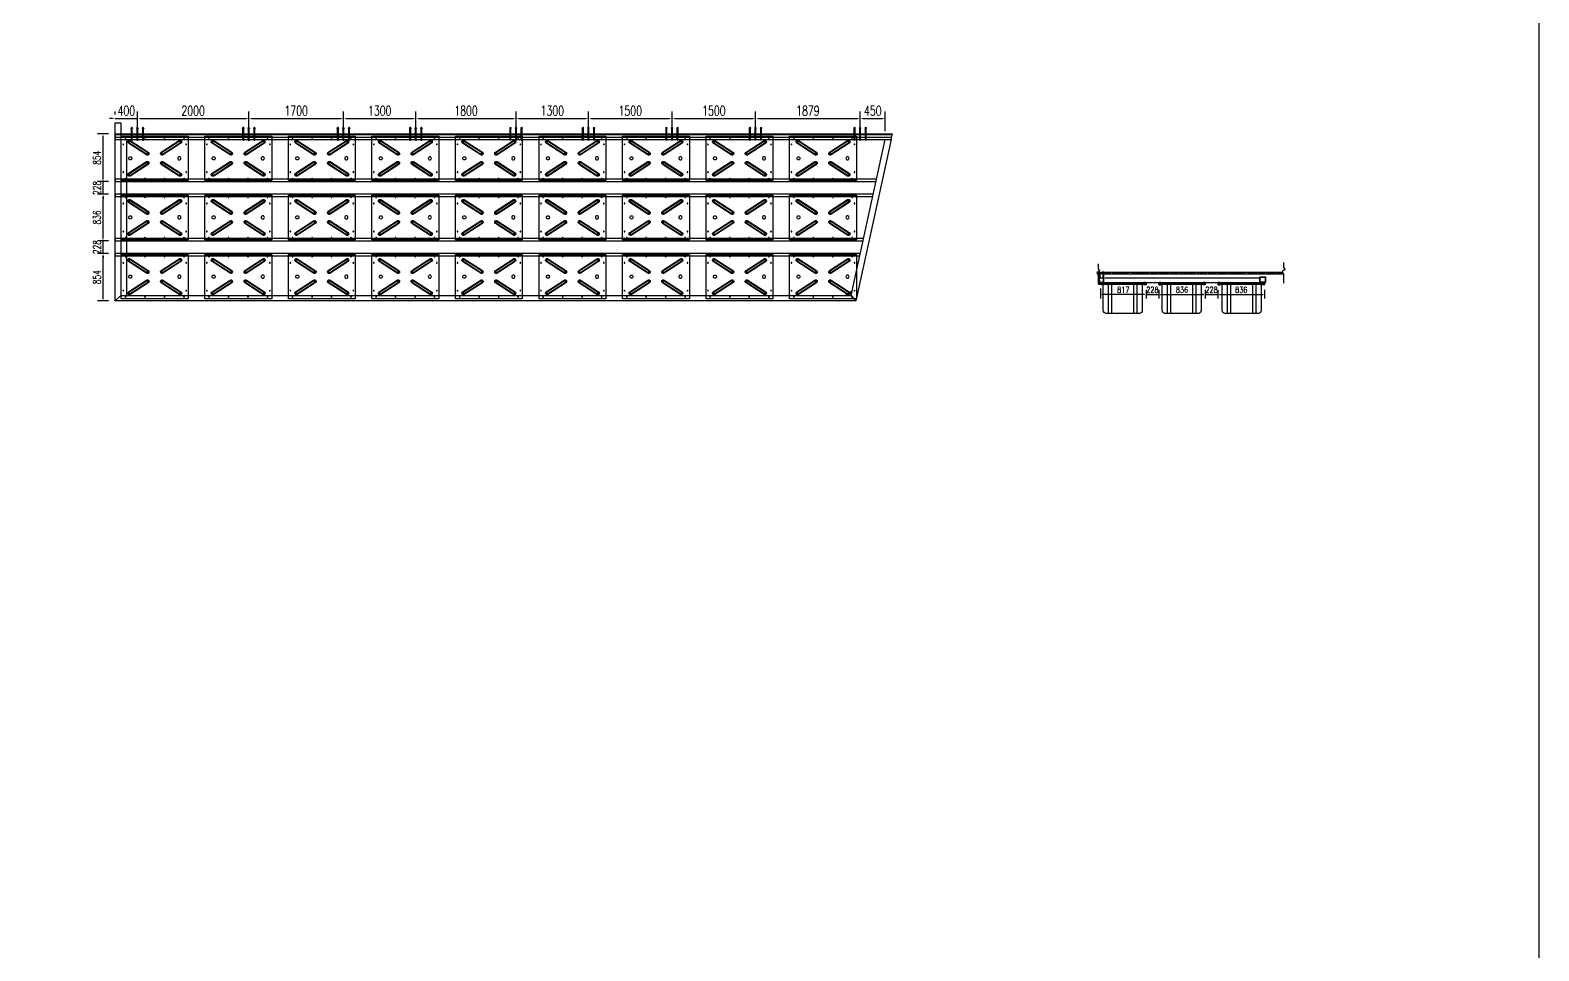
# Model space of a CAD drawing. Extents: x -18540 to 926017, y -610001 to -56924.
# Drawn here: x 136467 to 163556, y -576421 to -559885 of the extents above; entities that cross this region are included whole.
import ezdxf

# ---------------------------------------------------------------- set-up
doc = ezdxf.new("R2010")
doc.units = 0
doc.header["$LTSCALE"] = 10
doc.header["$MEASUREMENT"] = 0
for name, color, linetype in [('L-构造线', 6, 'Continuous'), ('W-FLOAT_BOWL浮筒', 253, 'Continuous'), ('W-STEEL_FRAME钢架', 3, 'Continuous'), ('W-WOOD_FLOOR木地板', 30, 'Continuous'), ('浮箱U槽', 5, 'Continuous')]:
    doc.layers.add(name, color=color, linetype=linetype)
doc.styles.add('STANDARD_T3', font='simplex.shx', dxfattribs={"width": 0.7, "bigfont": 'gbcbig.shx'})
doc.dimstyles.new('W&&30', dxfattribs={"dimtxt": 105, "dimasz": 30, "dimexe": 75, "dimexo": 90, "dimgap": 30, "dimtad": 1, "dimdec": 0, "dimzin": 0, "dimdsep": 46, "dimtxsty": 'STANDARD_T3', "dimcen": 0.09, "dimclrd": 1, "dimclre": 1, "dimclrt": 7, "dimazin": 2, "dimtfac": 1, "dimtdec": 0, "dimtix": 1, "dimtmove": 2, "dimatfit": 3, "dimfxl": 100, "dimtolj": 1, "dimtzin": 0, "dimarcsym": 0})
doc.dimstyles.new('W&&40', dxfattribs={"dimtxt": 140, "dimasz": 40, "dimexe": 100, "dimexo": 120, "dimgap": 40, "dimtad": 1, "dimdec": 0, "dimzin": 0, "dimdsep": 46, "dimtxsty": 'STANDARD_T3', "dimcen": 0.09, "dimclrd": 1, "dimclre": 1, "dimclrt": 7, "dimazin": 2, "dimtfac": 1, "dimtdec": 0, "dimtix": 1, "dimtmove": 2, "dimatfit": 3, "dimfxl": 100, "dimtolj": 1, "dimtzin": 0, "dimarcsym": 0})
doc.dimstyles.new('W&&50', dxfattribs={"dimtxt": 175, "dimasz": 50, "dimexe": 125, "dimexo": 150, "dimgap": 50, "dimtad": 1, "dimdec": 0, "dimzin": 0, "dimdsep": 46, "dimtxsty": 'STANDARD_T3', "dimcen": 0.09, "dimclrd": 1, "dimclre": 1, "dimclrt": 7, "dimazin": 2, "dimtfac": 1, "dimtdec": 0, "dimtix": 1, "dimtmove": 2, "dimatfit": 3, "dimfxl": 100, "dimtolj": 1, "dimtzin": 0, "dimarcsym": 0})

# ---------------------------------------------------------------- blocks, each defined once
blk = doc.blocks.new('fx1200')
for p, q in [((1200, 276), (0, 276)), ((0, 276), (0, -524)), ((1200, -524), (1200, 276)), ((121, 187), (116, 177)), ((116, 177), (118, 165)), ((118, 165), (121, 155)), ((128, 196), (121, 187)), ((121, 155), (129, 147)), ((126, 172), (129, 182)), ((128, 162), (126, 172)), ((139, 201), (128, 196)), ((134, 155), (128, 162)), ((129, 182), (136, 190)), ((129, 172), (131, 180)), ((131, 164), (129, 172)), ((137, 159), (129, 147)), ((129, 147), (453, -63)), ((131, 180), (137, 187)), ((137, 159), (131, 164)), ((134, 155), (458, -56)), ((136, 190), (145, 192)), ((137, 187), (145, 189)), ((153, 185), (137, 159)), ((461, -53), (137, 159)), ((150, 201), (139, 201)), ((145, 192), (155, 189)), ((145, 189), (153, 185)), ((159, 197), (150, 201)), ((159, 197), (153, 185)), ((153, 185), (477, -24)), ((478, -21), (155, 189)), ((483, -12), (159, 197)), ((1041, 197), (717, -12)), ((1045, 189), (722, -21)), ((723, -24), (1047, 185)), ((1064, 159), (741, -53)), ((742, -56), (1066, 155)), ((747, -63), (1071, 147)), ((1052, 201), (1041, 197)), ((1047, 185), (1041, 197)), ((1045, 189), (1055, 192)), ((1047, 185), (1055, 189)), ((1047, 185), (1064, 159)), ((1063, 201), (1052, 201)), ((1055, 192), (1064, 190)), ((1055, 189), (1063, 187)), ((1072, 196), (1063, 201)), ((1063, 187), (1069, 180)), ((1064, 190), (1072, 182)), ((1069, 164), (1064, 159)), ((1064, 159), (1071, 147)), ((1072, 162), (1066, 155)), ((1069, 180), (1071, 172)), ((1071, 172), (1069, 164)), ((1071, 147), (1079, 155)), ((1080, 187), (1072, 196)), ((1072, 182), (1076, 172)), ((1076, 172), (1072, 162)), ((1079, 155), (1084, 165)), ((1084, 177), (1080, 187)), ((1084, 165), (1084, 177)), ((453, -184), (129, -393)), ((132, -123), (134, -113)), ((134, -135), (132, -123)), ((134, -113), (140, -103)), ((140, -145), (134, -135)), ((458, -192), (134, -402)), ((137, -405), (461, -195)), ((140, -103), (150, -96)), ((150, -150), (140, -145)), ((150, -96), (161, -95)), ((161, -153), (150, -150)), ((477, -222), (153, -433)), ((155, -437), (478, -225)), ((159, -443), (483, -234)), ((161, -95), (171, -96)), ((171, -150), (161, -153)), ((171, -96), (180, -103)), ((180, -145), (171, -150)), ((180, -103), (187, -113)), ((187, -135), (180, -145)), ((187, -113), (188, -123)), ((188, -123), (187, -135)), ((461, -53), (453, -63)), ((453, -63), (464, -68)), ((464, -180), (453, -184)), ((453, -184), (461, -195)), ((467, -59), (458, -56)), ((458, -192), (467, -189)), ((461, -53), (477, -24)), ((469, -54), (461, -53)), ((461, -195), (469, -192)), ((461, -195), (477, -222)), ((464, -68), (475, -68)), ((475, -180), (464, -180)), ((478, -56), (467, -59)), ((467, -189), (478, -190)), ((475, -53), (469, -54)), ((469, -192), (475, -194)), ((482, -48), (475, -53)), ((475, -68), (485, -63)), ((485, -185), (475, -180)), ((475, -194), (482, -200)), ((483, -12), (477, -24)), ((477, -24), (482, -31)), ((482, -217), (477, -222)), ((477, -222), (483, -234)), ((478, -21), (485, -29)), ((485, -49), (478, -56)), ((478, -190), (485, -199)), ((485, -219), (478, -225)), ((482, -31), (485, -39)), ((485, -39), (482, -48)), ((482, -200), (485, -209)), ((485, -209), (482, -217)), ((491, -21), (483, -12)), ((483, -234), (491, -225)), ((485, -29), (488, -39)), ((488, -39), (485, -49)), ((485, -63), (493, -54)), ((493, -194), (485, -185)), ((485, -199), (488, -209)), ((488, -209), (485, -219)), ((496, -31), (491, -21)), ((491, -225), (496, -215)), ((493, -54), (496, -43)), ((496, -204), (493, -194)), ((496, -43), (496, -31)), ((496, -215), (496, -204)), ((709, -21), (704, -31)), ((704, -31), (704, -43)), ((704, -43), (707, -54)), ((707, -194), (704, -204)), ((704, -204), (704, -215)), ((704, -215), (709, -225)), ((707, -54), (715, -63)), ((715, -185), (707, -194)), ((717, -12), (709, -21)), ((709, -225), (717, -234)), ((712, -39), (715, -29)), ((715, -49), (712, -39)), ((712, -209), (715, -199)), ((715, -219), (712, -209)), ((715, -29), (722, -21)), ((723, -56), (715, -49)), ((715, -63), (725, -68)), ((725, -180), (715, -185)), ((715, -199), (723, -190)), ((722, -225), (715, -219)), ((717, -12), (723, -24)), ((717, -39), (718, -31)), ((718, -48), (717, -39)), ((717, -209), (718, -200)), ((718, -217), (717, -209)), ((723, -222), (717, -234)), ((717, -234), (1041, -443)), ((718, -31), (723, -24)), ((725, -53), (718, -48)), ((718, -200), (725, -194)), ((723, -222), (718, -217)), ((722, -225), (1045, -437)), ((741, -53), (723, -24)), ((733, -59), (723, -56)), ((723, -190), (733, -189)), ((741, -195), (723, -222)), ((1047, -433), (723, -222)), ((733, -54), (725, -53)), ((725, -68), (736, -68)), ((736, -180), (725, -180)), ((725, -194), (733, -192)), ((741, -53), (733, -54)), ((742, -56), (733, -59)), ((733, -189), (742, -192)), ((733, -192), (741, -195)), ((736, -68), (747, -63)), ((747, -184), (736, -180)), ((741, -53), (747, -63)), ((747, -184), (741, -195)), ((741, -195), (1064, -405)), ((1066, -402), (742, -192)), ((1071, -393), (747, -184)), ((1015, -113), (1012, -123)), ((1012, -123), (1015, -135)), ((1020, -103), (1015, -113)), ((1015, -135), (1020, -145)), ((1029, -96), (1020, -103)), ((1020, -145), (1029, -150)), ((1041, -95), (1029, -96)), ((1029, -150), (1041, -153)), ((1050, -96), (1041, -95)), ((1041, -153), (1050, -150)), ((1060, -103), (1050, -96)), ((1050, -150), (1060, -145)), ((1066, -113), (1060, -103)), ((1060, -145), (1066, -135)), ((1068, -123), (1066, -113)), ((1066, -135), (1068, -123)), ((0, -524), (1200, -524)), ((118, -412), (116, -423)), ((116, -423), (121, -435)), ((121, -402), (118, -412)), ((129, -393), (121, -402)), ((121, -435), (128, -443)), ((126, -420), (128, -410)), ((129, -430), (126, -420)), ((128, -410), (134, -402)), ((128, -443), (139, -448)), ((129, -393), (137, -405)), ((129, -420), (131, -412)), ((131, -428), (129, -420)), ((136, -437), (129, -430)), ((131, -412), (137, -405)), ((137, -433), (131, -428)), ((145, -438), (136, -437)), ((153, -433), (137, -405)), ((145, -435), (137, -433)), ((139, -448), (150, -448)), ((153, -433), (145, -435)), ((155, -437), (145, -438)), ((150, -448), (159, -443)), ((153, -433), (159, -443)), ((1041, -443), (1047, -433)), ((1041, -443), (1052, -448)), ((1055, -438), (1045, -437)), ((1047, -433), (1064, -405)), ((1055, -435), (1047, -433)), ((1052, -448), (1063, -448)), ((1063, -433), (1055, -435)), ((1064, -437), (1055, -438)), ((1069, -428), (1063, -433)), ((1063, -448), (1072, -443)), ((1071, -393), (1064, -405)), ((1064, -405), (1069, -412)), ((1072, -430), (1064, -437)), ((1066, -402), (1072, -410)), ((1069, -412), (1071, -420)), ((1071, -420), (1069, -428)), ((1079, -402), (1071, -393)), ((1072, -410), (1076, -420)), ((1076, -420), (1072, -430)), ((1072, -443), (1080, -435)), ((1084, -412), (1079, -402)), ((1080, -435), (1084, -423)), ((1084, -423), (1084, -412))]:
    blk.add_line(p, q)
for centre in [(35, 126), (75, 241), (425, 241), (775, 241), (1125, 241), (1165, 126), (35, -374), (75, -489), (425, -489), (775, -489), (1125, -489), (1165, -374)]:
    blk.add_circle(centre, 7)
blk = doc.blocks.new('*U1537')
at = {"layer": 'W-FLOAT_BOWL浮筒', "xscale": -1}
for p in [(600, 1187), (600, 124), (600, -940)]:
    blk.add_blockref('fx1200', p, dxfattribs=at)
blk = doc.blocks.new('*U1538')
at = {"layer": 'W-FLOAT_BOWL浮筒', "color": 0, "linetype": 'ByBlock', "lineweight": -2, "transparency": 16777216}
for p in [(0, 0), (1500, 0), (3000, 0), (4500, 0), (6000, 0), (7500, 0), (9000, 0), (10500, 0), (12000, 0)]:
    blk.add_blockref('*U1537', p, dxfattribs=at)
blk = doc.blocks.new('*D1543')
at = {"layer": 'Defpoints', "color": 0, "transparency": 16777216}
for p in [(137775, -563895), (137994, -563895), (137994, -564749)]:
    blk.add_point(p, dxfattribs=at)
at = {"layer": 'L-构造线', "color": 1, "lineweight": -2, "transparency": 16777216}
for p, q in [((137874, -563895), (137675, -563895)), ((137775, -564709), (137775, -563935)), ((137874, -564749), (137675, -564749))]:
    blk.add_line(p, q, dxfattribs=at)
at = {"layer": 'L-构造线', "color": 1, "transparency": 16777216}
for points in [[(137769, -563935), (137782, -563935), (137775, -563895)], [(137769, -564709), (137782, -564709), (137775, -564749)]]:
    blk.add_solid(points, dxfattribs=at)
at = {"layer": 'L-构造线', "color": 7, "transparency": 16777216, "insert": (137665, -564322), "char_height": 140, "attachment_point": 5, "rotation": 90, "style": 'STANDARD_T3'}
blk.add_mtext('\\A1;854', dxfattribs=at)
blk = doc.blocks.new('*D1539')
at = {"layer": 'Defpoints', "color": 0, "transparency": 16777216}
for p in [(137775, -563667), (137994, -563667), (137994, -563895)]:
    blk.add_point(p, dxfattribs=at)
at = {"layer": 'L-构造线', "color": 1, "lineweight": -2, "transparency": 16777216}
for p, q in [((137874, -563667), (137675, -563667)), ((137775, -563627), (137775, -563587)), ((137775, -563895), (137775, -563667)), ((137874, -563895), (137675, -563895)), ((137775, -563935), (137775, -563975))]:
    blk.add_line(p, q, dxfattribs=at)
at = {"layer": 'L-构造线', "color": 1, "transparency": 16777216}
for points in [[(137769, -563627), (137782, -563627), (137775, -563667)], [(137769, -563935), (137782, -563935), (137775, -563895)]]:
    blk.add_solid(points, dxfattribs=at)
at = {"layer": 'L-构造线', "color": 7, "transparency": 16777216, "insert": (137665, -563781), "char_height": 140, "attachment_point": 5, "rotation": 90, "style": 'STANDARD_T3'}
blk.add_mtext('\\A1;228', dxfattribs=at)
blk = doc.blocks.new('*D1540')
at = {"layer": 'Defpoints', "color": 0, "transparency": 16777216}
for p in [(137775, -562831), (137994, -562831), (137994, -563667)]:
    blk.add_point(p, dxfattribs=at)
at = {"layer": 'L-构造线', "color": 1, "lineweight": -2, "transparency": 16777216}
for p, q in [((137874, -562831), (137675, -562831)), ((137775, -563627), (137775, -562871)), ((137874, -563667), (137675, -563667))]:
    blk.add_line(p, q, dxfattribs=at)
at = {"layer": 'L-构造线', "color": 1, "transparency": 16777216}
for points in [[(137769, -562871), (137782, -562871), (137775, -562831)], [(137769, -563627), (137782, -563627), (137775, -563667)]]:
    blk.add_solid(points, dxfattribs=at)
at = {"layer": 'L-构造线', "color": 7, "transparency": 16777216, "insert": (137665, -563249), "char_height": 140, "attachment_point": 5, "rotation": 90, "style": 'STANDARD_T3'}
blk.add_mtext('\\A1;836', dxfattribs=at)
blk = doc.blocks.new('*D1541')
at = {"layer": 'Defpoints', "color": 0, "transparency": 16777216}
for p in [(137775, -562603), (137994, -562603), (137994, -562831)]:
    blk.add_point(p, dxfattribs=at)
at = {"layer": 'L-构造线', "color": 1, "lineweight": -2, "transparency": 16777216}
for p, q in [((137874, -562603), (137675, -562603)), ((137775, -562563), (137775, -562523)), ((137775, -562831), (137775, -562603)), ((137874, -562831), (137675, -562831)), ((137775, -562871), (137775, -562911))]:
    blk.add_line(p, q, dxfattribs=at)
at = {"layer": 'L-构造线', "color": 1, "transparency": 16777216}
for points in [[(137769, -562563), (137782, -562563), (137775, -562603)], [(137769, -562871), (137782, -562871), (137775, -562831)]]:
    blk.add_solid(points, dxfattribs=at)
at = {"layer": 'L-构造线', "color": 7, "transparency": 16777216, "insert": (137665, -562717), "char_height": 140, "attachment_point": 5, "rotation": 90, "style": 'STANDARD_T3'}
blk.add_mtext('\\A1;228', dxfattribs=at)
blk = doc.blocks.new('*D1542')
at = {"layer": 'Defpoints', "color": 0, "transparency": 16777216}
for p in [(137775, -561749), (137994, -561749), (137994, -562603)]:
    blk.add_point(p, dxfattribs=at)
at = {"layer": 'L-构造线', "color": 1, "lineweight": -2, "transparency": 16777216}
for p, q in [((137874, -561749), (137675, -561749)), ((137775, -562563), (137775, -561789)), ((137874, -562603), (137675, -562603))]:
    blk.add_line(p, q, dxfattribs=at)
at = {"layer": 'L-构造线', "color": 1, "transparency": 16777216}
for points in [[(137769, -561789), (137782, -561789), (137775, -561749)], [(137769, -562563), (137782, -562563), (137775, -562603)]]:
    blk.add_solid(points, dxfattribs=at)
at = {"layer": 'L-构造线', "color": 7, "transparency": 16777216, "insert": (137665, -562176), "char_height": 140, "attachment_point": 5, "rotation": 90, "style": 'STANDARD_T3'}
blk.add_mtext('\\A1;854', dxfattribs=at)
blk = doc.blocks.new('1')
at = {"lineweight": -3}
for p, q in [((-1521938, 1214338), (-1521935, 1214338)), ((-1521938, 1214336), (-1521931, 1214336)), ((-1521938, 1214336), (-1521914, 1214336)), ((-1521936, 1214341), (-1521936, 1214346)), ((-1521936, 1214346), (-1521916, 1214346)), ((-1521935, 1214341), (-1521936, 1214341)), ((-1521934, 1214347), (-1521932, 1214347)), ((-1521933, 1214352), (-1521931, 1214355)), ((-1521933, 1214136), (-1521933, 1214352)), ((-1521919, 1214352), (-1521933, 1214352)), ((-1521932, 1214347), (-1521919, 1214347)), ((-1521932, 1214346), (-1521932, 1214341)), ((-1521921, 1214355), (-1521931, 1214355)), ((-1521919, 1214352), (-1521921, 1214355)), ((-1521919, 1214347), (-1521921, 1214347)), ((-1521921, 1214346), (-1521921, 1214341)), ((-1521919, 1214136), (-1521919, 1214352)), ((-1521917, 1214341), (-1521916, 1214341)), ((-1521914, 1214338), (-1521917, 1214338)), ((-1521916, 1214341), (-1521916, 1214346)), ((-1521938, 1214136), (-1521931, 1214136)), ((-1521938, 1214136), (-1521914, 1214136)), ((-1521938, 1214134), (-1521935, 1214134)), ((-1521935, 1214131), (-1521936, 1214131)), ((-1521936, 1214131), (-1521936, 1214126)), ((-1521936, 1214126), (-1521916, 1214126)), ((-1521934, 1214125), (-1521932, 1214125)), ((-1521932, 1214126), (-1521932, 1214131)), ((-1521932, 1214125), (-1521919, 1214125)), ((-1521921, 1214126), (-1521921, 1214131)), ((-1521919, 1214125), (-1521921, 1214125)), ((-1521914, 1214134), (-1521917, 1214134)), ((-1521917, 1214131), (-1521916, 1214131)), ((-1521916, 1214131), (-1521916, 1214126))]:
    blk.add_line(p, q, dxfattribs=at)
at = {"color": 1}
for p, q in [((-1521936, 1214346), (-1521934, 1214347)), ((-1521919, 1214347), (-1521916, 1214346))]:
    blk.add_line(p, q, dxfattribs=at)
at = {"color": 6, "lineweight": -3}
for p, q in [((-1521931, 1214136), (-1521931, 1214355)), ((-1521921, 1214136), (-1521921, 1214355))]:
    blk.add_line(p, q, dxfattribs=at)
at = {"lineweight": -3}
for points in [[(-1521933, 1214336), (-1521938, 1214336), (-1521938, 1214338), (-1521914, 1214338), (-1521914, 1214336), (-1521919, 1214336)], [(-1521935, 1214338), (-1521935, 1214341), (-1521917, 1214341), (-1521917, 1214338)], [(-1521933, 1214136), (-1521938, 1214136), (-1521938, 1214134), (-1521914, 1214134), (-1521914, 1214136), (-1521919, 1214136)], [(-1521935, 1214134), (-1521935, 1214131), (-1521917, 1214131), (-1521917, 1214134)]]:
    blk.add_lwpolyline(points, dxfattribs=at)
for centre, radius, start, end in [((-1521934, 1214129), 3.22, 223.6028, 316.3972), ((-1521926, 1214140), 14.7, 248.7607, 291.2393), ((-1521919, 1214129), 3.22, 223.6028, 316.3972)]:
    blk.add_arc(centre, radius, start, end, dxfattribs=at)
blk = doc.blocks.new('*D1641')
at = {"color": 1, "lineweight": -2, "transparency": 16777216}
for p, q in [((137944, -561469), (137894, -561469)), ((137994, -561399), (137994, -561344)), ((137994, -561469), (138394, -561469)), ((138394, -561699), (138394, -561344)), ((138444, -561469), (138494, -561469))]:
    blk.add_line(p, q, dxfattribs=at)
at = {"color": 1, "transparency": 16777216}
for points in [[(137944, -561461), (137944, -561478), (137994, -561469)], [(138444, -561461), (138444, -561478), (138394, -561469)]]:
    blk.add_solid(points, dxfattribs=at)
at = {"layer": 'Defpoints', "color": 0, "transparency": 16777216}
for p in [(137994, -561549), (138394, -561469), (138394, -561849)]:
    blk.add_point(p, dxfattribs=at)
at = {"color": 7, "transparency": 16777216, "insert": (138194, -561332), "char_height": 175, "attachment_point": 5, "style": 'STANDARD_T3'}
blk.add_mtext('\\A1;400', dxfattribs=at)
blk = doc.blocks.new('*D1642')
at = {"color": 1, "lineweight": -2, "transparency": 16777216}
for p, q in [((138394, -561699), (138394, -561344)), ((138444, -561469), (140343, -561469)), ((140393, -561699), (140393, -561344))]:
    blk.add_line(p, q, dxfattribs=at)
at = {"color": 1, "transparency": 16777216}
for points in [[(138444, -561461), (138444, -561478), (138394, -561469)], [(140343, -561461), (140343, -561478), (140393, -561469)]]:
    blk.add_solid(points, dxfattribs=at)
at = {"layer": 'Defpoints', "color": 0, "transparency": 16777216}
for p in [(140393, -561469), (138394, -561849), (140393, -561849)]:
    blk.add_point(p, dxfattribs=at)
at = {"color": 7, "transparency": 16777216, "insert": (139393, -561332), "char_height": 175, "attachment_point": 5, "style": 'STANDARD_T3'}
blk.add_mtext('\\A1;2000', dxfattribs=at)
blk = doc.blocks.new('*D1643')
at = {"color": 1, "lineweight": -2, "transparency": 16777216}
for p, q in [((140393, -561699), (140393, -561344)), ((140443, -561469), (142043, -561469)), ((142093, -561699), (142093, -561344))]:
    blk.add_line(p, q, dxfattribs=at)
at = {"color": 1, "transparency": 16777216}
for points in [[(140443, -561461), (140443, -561478), (140393, -561469)], [(142043, -561461), (142043, -561478), (142093, -561469)]]:
    blk.add_solid(points, dxfattribs=at)
at = {"layer": 'Defpoints', "color": 0, "transparency": 16777216}
for p in [(142093, -561469), (140393, -561849), (142093, -561849)]:
    blk.add_point(p, dxfattribs=at)
at = {"color": 7, "transparency": 16777216, "insert": (141243, -561332), "char_height": 175, "attachment_point": 5, "style": 'STANDARD_T3'}
blk.add_mtext('\\A1;1700', dxfattribs=at)
blk = doc.blocks.new('*D1644')
at = {"color": 1, "lineweight": -2, "transparency": 16777216}
for p, q in [((142093, -561699), (142093, -561344)), ((142143, -561469), (143343, -561469)), ((143393, -561699), (143393, -561344))]:
    blk.add_line(p, q, dxfattribs=at)
at = {"color": 1, "transparency": 16777216}
for points in [[(142143, -561461), (142143, -561478), (142093, -561469)], [(143343, -561461), (143343, -561478), (143393, -561469)]]:
    blk.add_solid(points, dxfattribs=at)
at = {"layer": 'Defpoints', "color": 0, "transparency": 16777216}
for p in [(143393, -561469), (142093, -561849), (143393, -561849)]:
    blk.add_point(p, dxfattribs=at)
at = {"color": 7, "transparency": 16777216, "insert": (142743, -561332), "char_height": 175, "attachment_point": 5, "style": 'STANDARD_T3'}
blk.add_mtext('\\A1;1300', dxfattribs=at)
blk = doc.blocks.new('*D1645')
at = {"color": 1, "lineweight": -2, "transparency": 16777216}
for p, q in [((143393, -561699), (143393, -561344)), ((143443, -561469), (145143, -561469)), ((145193, -561699), (145193, -561344))]:
    blk.add_line(p, q, dxfattribs=at)
at = {"color": 1, "transparency": 16777216}
for points in [[(143443, -561461), (143443, -561478), (143393, -561469)], [(145143, -561461), (145143, -561478), (145193, -561469)]]:
    blk.add_solid(points, dxfattribs=at)
at = {"layer": 'Defpoints', "color": 0, "transparency": 16777216}
for p in [(145193, -561469), (143393, -561849), (145193, -561849)]:
    blk.add_point(p, dxfattribs=at)
at = {"color": 7, "transparency": 16777216, "insert": (144293, -561332), "char_height": 175, "attachment_point": 5, "style": 'STANDARD_T3'}
blk.add_mtext('\\A1;1800', dxfattribs=at)
blk = doc.blocks.new('*D1646')
at = {"color": 1, "lineweight": -2, "transparency": 16777216}
for p, q in [((145193, -561699), (145193, -561344)), ((145243, -561469), (146443, -561469)), ((146493, -561699), (146493, -561344))]:
    blk.add_line(p, q, dxfattribs=at)
at = {"color": 1, "transparency": 16777216}
for points in [[(145243, -561461), (145243, -561478), (145193, -561469)], [(146443, -561461), (146443, -561478), (146493, -561469)]]:
    blk.add_solid(points, dxfattribs=at)
at = {"layer": 'Defpoints', "color": 0, "transparency": 16777216}
for p in [(146493, -561469), (145193, -561849), (146493, -561849)]:
    blk.add_point(p, dxfattribs=at)
at = {"color": 7, "transparency": 16777216, "insert": (145843, -561332), "char_height": 175, "attachment_point": 5, "style": 'STANDARD_T3'}
blk.add_mtext('\\A1;1300', dxfattribs=at)
blk = doc.blocks.new('*D1647')
at = {"color": 1, "lineweight": -2, "transparency": 16777216}
for p, q in [((146493, -561699), (146493, -561344)), ((146543, -561469), (147943, -561469)), ((147993, -561699), (147993, -561344))]:
    blk.add_line(p, q, dxfattribs=at)
at = {"color": 1, "transparency": 16777216}
for points in [[(146543, -561461), (146543, -561478), (146493, -561469)], [(147943, -561461), (147943, -561478), (147993, -561469)]]:
    blk.add_solid(points, dxfattribs=at)
at = {"layer": 'Defpoints', "color": 0, "transparency": 16777216}
for p in [(147993, -561469), (146493, -561849), (147993, -561849)]:
    blk.add_point(p, dxfattribs=at)
at = {"color": 7, "transparency": 16777216, "insert": (147243, -561332), "char_height": 175, "attachment_point": 5, "style": 'STANDARD_T3'}
blk.add_mtext('\\A1;1500', dxfattribs=at)
blk = doc.blocks.new('*D1648')
at = {"color": 1, "lineweight": -2, "transparency": 16777216}
for p, q in [((147993, -561699), (147993, -561344)), ((148043, -561469), (149443, -561469)), ((149493, -561699), (149493, -561344))]:
    blk.add_line(p, q, dxfattribs=at)
at = {"color": 1, "transparency": 16777216}
for points in [[(148043, -561461), (148043, -561478), (147993, -561469)], [(149443, -561461), (149443, -561478), (149493, -561469)]]:
    blk.add_solid(points, dxfattribs=at)
at = {"layer": 'Defpoints', "color": 0, "transparency": 16777216}
for p in [(149493, -561469), (147993, -561849), (149493, -561849)]:
    blk.add_point(p, dxfattribs=at)
at = {"color": 7, "transparency": 16777216, "insert": (148743, -561332), "char_height": 175, "attachment_point": 5, "style": 'STANDARD_T3'}
blk.add_mtext('\\A1;1500', dxfattribs=at)
blk = doc.blocks.new('*D1649')
at = {"color": 1, "lineweight": -2, "transparency": 16777216}
for p, q in [((149493, -561699), (149493, -561344)), ((149543, -561469), (151322, -561469)), ((151372, -561699), (151372, -561344))]:
    blk.add_line(p, q, dxfattribs=at)
at = {"color": 1, "transparency": 16777216}
for points in [[(149543, -561461), (149543, -561478), (149493, -561469)], [(151322, -561461), (151322, -561478), (151372, -561469)]]:
    blk.add_solid(points, dxfattribs=at)
at = {"layer": 'Defpoints', "color": 0, "transparency": 16777216}
for p in [(151372, -561469), (149493, -561849), (151372, -561849)]:
    blk.add_point(p, dxfattribs=at)
at = {"color": 7, "transparency": 16777216, "insert": (150432, -561332), "char_height": 175, "attachment_point": 5, "style": 'STANDARD_T3'}
blk.add_mtext('\\A1;1879', dxfattribs=at)
blk = doc.blocks.new('*D1650')
at = {"color": 1, "lineweight": -2, "transparency": 16777216}
for p, q in [((151372, -561699), (151372, -561344)), ((151422, -561469), (151771, -561469)), ((151821, -561699), (151821, -561344))]:
    blk.add_line(p, q, dxfattribs=at)
at = {"color": 1, "transparency": 16777216}
for points in [[(151422, -561461), (151422, -561478), (151372, -561469)], [(151771, -561461), (151771, -561478), (151821, -561469)]]:
    blk.add_solid(points, dxfattribs=at)
at = {"layer": 'Defpoints', "color": 0, "transparency": 16777216}
for p in [(151821, -561469), (151372, -561849), (151821, -561849)]:
    blk.add_point(p, dxfattribs=at)
at = {"color": 7, "transparency": 16777216, "insert": (151597, -561332), "char_height": 175, "attachment_point": 5, "style": 'STANDARD_T3'}
blk.add_mtext('\\A1;450', dxfattribs=at)
blk = doc.blocks.new('*D1694')
at = {"layer": 'Defpoints', "color": 0, "transparency": 16777216}
for p in [(155686, -564436), (156503, -564458), (155686, -564630)]:
    blk.add_point(p, dxfattribs=at)
at = {"layer": 'W-STEEL_FRAME钢架', "color": 1, "lineweight": -2, "transparency": 16777216}
for p, q in [((155686, -564526), (155686, -564705)), ((156503, -564548), (156503, -564705)), ((156473, -564630), (155716, -564630))]:
    blk.add_line(p, q, dxfattribs=at)
at = {"layer": 'W-STEEL_FRAME钢架', "color": 1, "transparency": 16777216}
for points in [[(155716, -564625), (155716, -564635), (155686, -564630)], [(156473, -564625), (156473, -564635), (156503, -564630)]]:
    blk.add_solid(points, dxfattribs=at)
at = {"layer": 'W-STEEL_FRAME钢架', "color": 7, "transparency": 16777216, "insert": (156094, -564548), "char_height": 105, "attachment_point": 5, "style": 'STANDARD_T3'}
blk.add_mtext('\\A1;817', dxfattribs=at)
blk = doc.blocks.new('800')
at = {"color": 5, "lineweight": -3}
for p, q in [((-460, 520), (-460, 0)), ((-400, 520), (-400, 0)), ((0, 0), (0, 520)), ((60, 0), (60, 520))]:
    blk.add_line(p, q, dxfattribs=at)
at = {"color": 5}
blk.add_lwpolyline([(200, 550), (200, 520), (150, 520), (-550, 520), (-600, 520), (-600, 550)], close=True, dxfattribs=at)
at = {"color": 5, "lineweight": -3}
blk.add_lwpolyline([(150, 520), (150, 50, -0.414214), (100, 0), (-500, 0, -0.414214), (-550, 50), (-550, 520)], format="xyb", dxfattribs=at)
blk = doc.blocks.new('*D1695')
at = {"layer": 'Defpoints', "color": 0, "transparency": 16777216}
for p in [(156503, -564458), (156731, -564458), (156731, -564630)]:
    blk.add_point(p, dxfattribs=at)
at = {"layer": 'W-STEEL_FRAME钢架', "color": 1, "lineweight": -2, "transparency": 16777216}
for p, q in [((156503, -564548), (156503, -564705)), ((156731, -564548), (156731, -564705)), ((156473, -564630), (156443, -564630)), ((156503, -564630), (156731, -564630)), ((156761, -564630), (156791, -564630))]:
    blk.add_line(p, q, dxfattribs=at)
at = {"layer": 'W-STEEL_FRAME钢架', "color": 1, "transparency": 16777216}
for points in [[(156473, -564625), (156473, -564635), (156503, -564630)], [(156761, -564625), (156761, -564635), (156731, -564630)]]:
    blk.add_solid(points, dxfattribs=at)
at = {"layer": 'W-STEEL_FRAME钢架', "color": 7, "transparency": 16777216, "insert": (156617, -564548), "char_height": 105, "attachment_point": 5, "style": 'STANDARD_T3'}
blk.add_mtext('\\A1;228', dxfattribs=at)
blk = doc.blocks.new('*D1696')
at = {"layer": 'Defpoints', "color": 0, "transparency": 16777216}
for p in [(156731, -564458), (157567, -564458), (157567, -564630)]:
    blk.add_point(p, dxfattribs=at)
at = {"layer": 'W-STEEL_FRAME钢架', "color": 1, "lineweight": -2, "transparency": 16777216}
for p, q in [((156731, -564548), (156731, -564705)), ((157567, -564548), (157567, -564705)), ((156761, -564630), (157537, -564630))]:
    blk.add_line(p, q, dxfattribs=at)
at = {"layer": 'W-STEEL_FRAME钢架', "color": 1, "transparency": 16777216}
for points in [[(156761, -564625), (156761, -564635), (156731, -564630)], [(157537, -564625), (157537, -564635), (157567, -564630)]]:
    blk.add_solid(points, dxfattribs=at)
at = {"layer": 'W-STEEL_FRAME钢架', "color": 7, "transparency": 16777216, "insert": (157149, -564548), "char_height": 105, "attachment_point": 5, "style": 'STANDARD_T3'}
blk.add_mtext('\\A1;836', dxfattribs=at)
blk = doc.blocks.new('*D1697')
at = {"layer": 'Defpoints', "color": 0, "transparency": 16777216}
for p in [(157567, -564458), (157795, -564458), (157795, -564630)]:
    blk.add_point(p, dxfattribs=at)
at = {"layer": 'W-STEEL_FRAME钢架', "color": 1, "lineweight": -2, "transparency": 16777216}
for p, q in [((157567, -564548), (157567, -564705)), ((157795, -564548), (157795, -564705)), ((157537, -564630), (157507, -564630)), ((157567, -564630), (157795, -564630)), ((157825, -564630), (157855, -564630))]:
    blk.add_line(p, q, dxfattribs=at)
at = {"layer": 'W-STEEL_FRAME钢架', "color": 1, "transparency": 16777216}
for points in [[(157537, -564625), (157537, -564635), (157567, -564630)], [(157825, -564625), (157825, -564635), (157795, -564630)]]:
    blk.add_solid(points, dxfattribs=at)
at = {"layer": 'W-STEEL_FRAME钢架', "color": 7, "transparency": 16777216, "insert": (157681, -564548), "char_height": 105, "attachment_point": 5, "style": 'STANDARD_T3'}
blk.add_mtext('\\A1;228', dxfattribs=at)
blk = doc.blocks.new('*D1698')
at = {"layer": 'Defpoints', "color": 0, "transparency": 16777216}
for p in [(157795, -564458), (158631, -564458), (158631, -564630)]:
    blk.add_point(p, dxfattribs=at)
at = {"layer": 'W-STEEL_FRAME钢架', "color": 1, "lineweight": -2, "transparency": 16777216}
for p, q in [((157795, -564548), (157795, -564705)), ((158631, -564548), (158631, -564705)), ((157825, -564630), (158601, -564630))]:
    blk.add_line(p, q, dxfattribs=at)
at = {"layer": 'W-STEEL_FRAME钢架', "color": 1, "transparency": 16777216}
for points in [[(157825, -564625), (157825, -564635), (157795, -564630)], [(158601, -564625), (158601, -564635), (158631, -564630)]]:
    blk.add_solid(points, dxfattribs=at)
at = {"layer": 'W-STEEL_FRAME钢架', "color": 7, "transparency": 16777216, "insert": (158213, -564548), "char_height": 105, "attachment_point": 5, "style": 'STANDARD_T3'}
blk.add_mtext('\\A1;836', dxfattribs=at)

msp = doc.modelspace()

# ---------------------------------------------------------------- hatches: boundary and pattern name
at = {"layer": 'W-WOOD_FLOOR木地板', "true_color": 0xcd6928}
h = msp.add_hatch(dxfattribs=at)
h.set_pattern_fill('木材', color=32, scale=10, angle=360)
h.set_pattern_definition([(50, (-287918.73, -388570.677), (25.923532, 93.1234154), [600, -80, 200, -40]), (50, (-287865.53, -388550.677), (-66.465069, 3.554523), [120, -13.2, 240, -30]), (50, (-287898.73, -388536.677), (113.1698317, 176.5639521), [320, -56, 160, -40])])
edge = h.paths.add_edge_path()
edge.add_line((155725.9, -564241.1), (155726.9, -564259.3))
edge.add_line((155726.9, -564259.3), (155859.3, -564260.9))
edge.add_line((155859.3, -564260.9), (155859.3, -564259.5))
edge.add_line((155859.3, -564259.5), (155874.5, -564259.5))
edge.add_arc((155874.5, -564262.5), 3, 31.86817, 90.00167, ccw=False)
edge.add_line((155877.1, -564260.9), (155881.5, -564260.9))
edge.add_arc((155884, -564262.5), 3, 90.00167, 148.13183, ccw=False)
edge.add_line((155884, -564259.5), (155894.3, -564259.5))
edge.add_line((155894.3, -564259.5), (155894.3, -564260.9))
edge.add_line((155894.3, -564260.9), (156259.3, -564260.9))
edge.add_line((156259.3, -564260.9), (156259.3, -564259.5))
edge.add_line((156259.3, -564259.5), (156274.5, -564259.5))
edge.add_arc((156274.5, -564262.5), 3, 31.86817, 90.00167, ccw=False)
edge.add_line((156277.1, -564260.9), (156281.5, -564260.9))
edge.add_arc((156284, -564262.5), 3, 90.00167, 148.13183, ccw=False)
edge.add_line((156284, -564259.5), (156294.3, -564259.5))
edge.add_line((156294.3, -564259.5), (156294.3, -564260.9))
edge.add_line((156294.3, -564260.9), (156659.3, -564260.9))
edge.add_line((156659.3, -564260.9), (156659.3, -564259.5))
edge.add_line((156659.3, -564259.5), (156674.5, -564259.5))
edge.add_arc((156674.5, -564262.5), 3, 31.86817, 90.00167, ccw=False)
edge.add_line((156677.1, -564260.9), (156681.5, -564260.9))
edge.add_arc((156684, -564262.5), 3, 90.00167, 148.13183, ccw=False)
edge.add_line((156684, -564259.5), (156694.3, -564259.5))
edge.add_line((156694.3, -564259.5), (156694.3, -564260.9))
edge.add_line((156694.3, -564260.9), (157059.3, -564260.9))
edge.add_line((157059.3, -564260.9), (157059.3, -564259.5))
edge.add_line((157059.3, -564259.5), (157074.5, -564259.5))
edge.add_arc((157074.5, -564262.5), 3, 31.86817, 90.00167, ccw=False)
edge.add_line((157077.1, -564260.9), (157081.5, -564260.9))
edge.add_arc((157084, -564262.5), 3, 90.00167, 148.13183, ccw=False)
edge.add_line((157084, -564259.5), (157094.3, -564259.5))
edge.add_line((157094.3, -564259.5), (157094.3, -564260.9))
edge.add_line((157094.3, -564260.9), (157459.3, -564260.9))
edge.add_line((157459.3, -564260.9), (157459.3, -564259.5))
edge.add_line((157459.3, -564259.5), (157474.5, -564259.5))
edge.add_arc((157474.5, -564262.5), 3, 31.86817, 90.00167, ccw=False)
edge.add_line((157477.1, -564260.9), (157481.5, -564260.9))
edge.add_arc((157484, -564262.5), 3, 90.00167, 148.13183, ccw=False)
edge.add_line((157484, -564259.5), (157494.3, -564259.5))
edge.add_line((157494.3, -564259.5), (157494.3, -564260.9))
edge.add_line((157494.3, -564260.9), (158949.6, -564260.9))
edge.add_line((158949.6, -564260.9), (158949.6, -564236.9))
edge.add_line((158949.6, -564236.9), (155725.9, -564236.9))
edge.add_line((155725.9, -564236.9), (155725.9, -564241.1))

# ---------------------------------------------------------------- linework, layer by layer
at = {"color": 251}
msp.add_line((138199.5, -564661.9), (138199.5, -561848.9), dxfattribs=at)
at = {"color": 3, "lineweight": -3}
for p, q in [((155668.7, -564298.9), (155668.7, -564255.8)), ((155674.2, -564256.8), (155686.7, -564256.8)), ((155685.2, -564232.2), (155685.5, -564231.8)), ((155686.6, -564231.8), (155686.9, -564232.2)), ((155687.2, -564232.2), (155687.5, -564231.8)), ((155689.2, -564232.2), (155689.5, -564231.8)), ((155689.6, -564231.7), (155694.8, -564231.7)), ((155689.6, -564231.7), (155691.5, -564231.7)), ((155700.3, -564234.2), (155700.3, -564238.5)), ((155714.3, -564238.5), (155714.3, -564234.2)), ((155719.9, -564231.7), (155725, -564231.7)), ((155733.5, -564232.2), (155733.2, -564231.8)), ((155735.5, -564232.2), (155735.2, -564231.8)), ((155736.1, -564231.8), (155735.8, -564232.2)), ((155736.9, -564261.3), (155736.9, -564298.9)), ((155737.5, -564232.2), (155737.2, -564231.8)), ((155740.2, -564231.7), (155742.6, -564231.7)), ((155649.6, -564364.4), (155649.6, -564345.6)), ((155736.9, -564365.6), (155736.9, -564414.9))]:
    msp.add_line(p, q, dxfattribs=at)
at = {"color": 0}
for p, q in [((155700.3, -564236.4), (155714.3, -564236.4)), ((138209.5, -564661.9), (138199.5, -564661.9))]:
    msp.add_line(p, q, dxfattribs=at)
at = {"color": 1, "lineweight": -3}
for p, q in [((158565.4, -564336.9), (155765.1, -564336.9)), ((155765.1, -564414.9), (158565.4, -564414.9))]:
    msp.add_line(p, q, dxfattribs=at)
at = {"color": 2}
for points in [[(137993.5, -561848.9), (151929.3, -561848.9), (151951, -561749.7), (137993.5, -561748.9)], [(158548.8, -564314.9), (158648.8, -564314.9), (158648.8, -564414.9), (158548.8, -564414.9)], [(158553.8, -564319.9), (158643.8, -564319.9), (158643.8, -564409.9), (158553.8, -564409.9)]]:
    msp.add_lwpolyline(points, close=True, dxfattribs=at)
at = {"color": 3, "lineweight": -3}
for points in [[(155669.7, -564231.7, 0.4142136), (155649.6, -564251.8), (155649.6, -564253.4)], [(155653.6, -564250.7), (155653.6, -564250.7), (155670.2, -564250.7, -0.4142136), (155672.2, -564252.7), (155672.2, -564254.8, 0.4139088), (155674.2, -564256.8)], [(155666.7, -564253.8), (155659.7, -564253.8, 0.3624885), (155658.7, -564254.6), (155657.4, -564262)], [(155669.7, -564235.7), (155669.7, -564235.7), (155685.7, -564235.7, -0.4142136), (155688.7, -564238.7), (155688.7, -564254.8, -0.4145184), (155686.7, -564256.8)], [(155674.4, -564231.7, -0.1989124), (155674.5, -564231.8), (155674.8, -564232.2)], [(155675.1, -564232.2), (155675.4, -564231.8, -0.1989124), (155675.6, -564231.7), (155676.4, -564231.7, -0.1989124), (155676.6, -564231.8), (155676.9, -564232.2)], [(155677.1, -564232.2), (155677.4, -564231.8, -0.1989124), (155677.6, -564231.7), (155678.4, -564231.7, -0.1989124), (155678.6, -564231.8), (155678.9, -564232.2)], [(155679.1, -564232.2), (155679.4, -564231.8, -0.1989124), (155679.6, -564231.7), (155680.4, -564231.7, -0.1989124), (155680.6, -564231.8), (155680.9, -564232.2)], [(155681.2, -564232.2), (155681.5, -564231.8, -0.1989124), (155681.6, -564231.7), (155682.4, -564231.7, -0.1989124), (155682.6, -564231.8), (155682.9, -564232.2)], [(155683.2, -564232.2), (155683.5, -564231.8, -0.1989124), (155683.6, -564231.7), (155684.4, -564231.7, -0.1989124), (155684.6, -564231.8), (155684.9, -564232.2)], [(155685.5, -564231.8, -0.1989124), (155685.6, -564231.7), (155686.5, -564231.7)], [(155687.6, -564231.7), (155688.5, -564231.7, -0.1989124), (155688.6, -564231.8), (155688.9, -564232.2)], [(155706.7, -564256.8), (155693.3, -564256.8, -0.4142136), (155692.3, -564255.8), (155692.3, -564239.7, -0.4142136), (155693.3, -564238.7), (155700.1, -564238.7)], [(155707.9, -564256.8, 0.1989124), (155707.8, -564256.9), (155707.5, -564257.2, -0.4142136), (155707.2, -564257.2), (155706.9, -564256.9, 0.1989124), (155706.7, -564256.8)], [(155707.9, -564256.8), (155721.4, -564256.8, 0.4142136), (155722.4, -564255.8), (155722.4, -564239.7, 0.4142136), (155721.4, -564238.7), (155714.5, -564238.7)], [(155725.4, -564232.2), (155725.1, -564231.8, 0.1989124), (155725, -564231.7), (155723.2, -564231.7)], [(155727.4, -564232.2), (155727.1, -564231.8, 0.1989124), (155727, -564231.7), (155726.2, -564231.7, 0.1989124), (155726, -564231.8), (155725.7, -564232.2)], [(155736.9, -564261.3, 0.4142136), (155735.9, -564260.3), (155726.9, -564260.3, -0.4142136), (155725.9, -564259.3), (155725.9, -564235.7, -0.4142136), (155726.9, -564234.7)], [(155750, -564234.2), (155750, -564234.5, -0.4142136), (155749.8, -564234.7), (155726.9, -564234.7)], [(155729.5, -564232.2), (155729.2, -564231.8, 0.1989124), (155729, -564231.7), (155728.2, -564231.7, 0.1989124), (155728, -564231.8), (155727.7, -564232.2)], [(155731.5, -564232.2), (155731.2, -564231.8, 0.1989124), (155731, -564231.7), (155730.2, -564231.7, 0.1989124), (155730, -564231.8), (155729.7, -564232.2)], [(155733, -564231.7), (155732.2, -564231.7, 0.1989124), (155732, -564231.8), (155731.7, -564232.2)], [(155735, -564231.7), (155734.2, -564231.7, 0.1989124), (155734.1, -564231.8), (155733.8, -564232.2)], [(155737, -564231.7), (155736.2, -564231.7, 0.1989124), (155736.1, -564231.8)], [(155739.5, -564232.2), (155739.2, -564231.8, 0.1989124), (155739, -564231.7), (155738.2, -564231.7, 0.1989124), (155738.1, -564231.8), (155737.8, -564232.2)], [(155740.2, -564231.7, 0.1989124), (155740.1, -564231.8), (155739.8, -564232.2)], [(155649.6, -564364.4, 0.1989124), (155649.6, -564364.5), (155649.9, -564364.8, -0.4142136), (155649.9, -564365.1), (155649.6, -564365.4, 0.1989124), (155649.6, -564365.6)], [(155649.6, -564390.3, 0.4142136), (155652.1, -564392.8), (155653.4, -564392.8, 0.4142136), (155653.6, -564392.6)], [(155649.6, -564412.4), (155649.6, -564416.4, 0.4142136), (155651.6, -564418.4)], [(155680.7, -564454.6, -0.4142136), (155668.7, -564442.5), (155668.7, -564420.4, 0.4142136), (155666.6, -564418.4), (155651.6, -564418.4)], [(155653.6, -564407.1, 0.4142136), (155653.4, -564406.9), (155652.1, -564406.9)], [(155653.6, -564392.6), (155653.6, -564385.8, -0.4142136), (155654.6, -564384.8), (155667.7, -564384.8, -0.4142136), (155668.7, -564385.8), (155668.7, -564399.3, 0.1989124), (155668.7, -564399.4), (155669, -564399.7, -0.4142136), (155669, -564400), (155668.7, -564400.3, 0.1989124), (155668.7, -564400.5), (155668.7, -564413.9, -0.4142136), (155667.7, -564414.9), (155654.6, -564414.9, -0.4142136), (155653.6, -564413.9), (155653.6, -564407.1)], [(155656.2, -564336.1, -0.4035353), (155657.4, -564336.9), (155658.7, -564344.3, 0.3624885), (155659.7, -564345.2), (155666.7, -564345.2, 0.4142136), (155668.7, -564343.1), (155668.7, -564300.1)], [(155668.7, -564298.9, 0.1989124), (155668.7, -564299), (155669, -564299.3, -0.4142136), (155669, -564299.6), (155668.7, -564299.9, 0.1989124), (155668.7, -564300.1)], [(155749, -564418.4), (155673.7, -564418.4, 0.4142136), (155671.7, -564420.4), (155671.7, -564442.5, 0.4142136), (155680.7, -564451.6)], [(155697.3, -564454.5), (155697.6, -564454.2, -0.4142136), (155697.9, -564454.2), (155698.2, -564454.5, 0.1989124), (155698.4, -564454.6), (155706.8, -564454.6, 0.4142136), (155707.8, -564453.6), (155707.8, -564452.6, 0.4142136), (155706.8, -564451.6), (155680.7, -564451.6)], [(155697.3, -564454.5, -0.1989124), (155697.2, -564454.6), (155680.7, -564454.6)], [(155736.9, -564336.9), (155736.9, -564414.9, 2.4142136), (155737.4, -564415.4), (155749, -564415.4, -0.4142136), (155750, -564416.4), (155750, -564417.4, -0.4142136), (155749, -564418.4)], [(155736.9, -564299), (155736.6, -564299.3, 0.4142136), (155736.6, -564299.6), (155736.9, -564299.9, -0.1989124), (155736.9, -564300.1), (155736.9, -564300.1), (155736.9, -564364.4)], [(155736.9, -564364.5), (155736.6, -564364.8, 0.4142136), (155736.6, -564365.1), (155736.9, -564365.4)]]:
    msp.add_lwpolyline(points, format="xyb", dxfattribs=at)
for points in [[(155669.7, -564231.7), (155674.4, -564231.7), (155672, -564231.7)], [(155649.6, -564390.3), (155649.6, -564379.9), (155649.6, -564365.6)]]:
    msp.add_lwpolyline(points, dxfattribs=at)
for points in [[(155725.4, -564263.8, -0.356394), (155722.4, -564261.4, 0.356394), (155720.5, -564259.8), (155675.2, -564259.8, 0.4142136), (155672.2, -564262.8), (155672.2, -564330.1, 0.4142136), (155674.2, -564332.1), (155730.4, -564332.1, 0.4142136), (155733.4, -564329.1), (155733.4, -564266.8, 0.4142136), (155730.4, -564263.8)], [(155733.4, -564411.9, -0.4142136), (155730.4, -564414.9), (155675.2, -564414.9, -0.4142136), (155672.2, -564411.9), (155672.2, -564384.3, 0.4142136), (155669.2, -564381.3), (155656.1, -564381.3, -0.4142136), (155653.1, -564378.3), (155653.1, -564352.7, -0.4142136), (155656.1, -564349.7), (155669.2, -564349.7, 0.4142136), (155672.2, -564346.7), (155672.2, -564337.1, -0.4142136), (155674.2, -564335.1), (155730.4, -564335.1, -0.4142136), (155733.4, -564338.1)]]:
    msp.add_lwpolyline(points, format="xyb", close=True, dxfattribs=at)
at = {"color": 4}
for points in [[(156503.2, -564414.9), (156503.2, -564457.9), (156463.2, -564457.9), (156463.2, -564453.9), (156498.8, -564453.9), (156498.8, -564418.9), (156463.2, -564418.9), (156463.2, -564414.9)], [(156731.2, -564414.9), (156731.2, -564457.9), (156771.2, -564457.9), (156771.2, -564453.9), (156735.2, -564453.9), (156735.2, -564418.9), (156771.2, -564418.9), (156771.2, -564414.9)], [(157567.1, -564414.9), (157567.1, -564457.9), (157527.1, -564457.9), (157527.1, -564453.9), (157563.1, -564453.9), (157563.1, -564418.9), (157527.1, -564418.9), (157527.1, -564414.9)], [(157795.1, -564414.9), (157795.1, -564457.9), (157835.1, -564457.9), (157835.1, -564453.9), (157799.1, -564453.9), (157799.1, -564418.9), (157835.1, -564418.9), (157835.1, -564414.9)], [(158631, -564414.9), (158631, -564457.9), (158591, -564457.9), (158591, -564453.9), (158627, -564453.9), (158627, -564418.9), (158591, -564418.9), (158591, -564414.9)]]:
    msp.add_lwpolyline(points, close=True, dxfattribs=at)
at = {"color": 3}
msp.add_lwpolyline([(138093.5, -564648.9), (151207.6, -564648.9), (151293.5, -564748.9), (137993.5, -564748.9), (138093.5, -564648.9)], dxfattribs=at)
at = {"color": 1}
msp.add_lwpolyline([(151107.2, -564648.9), (151200.3, -564648.9), (151209.9, -564638.3), (151224.9, -564569.9)], close=True, dxfattribs=at)
at = {"color": 3, "lineweight": -3}
for centre, radius, start, end in [((155659.5, -564253.4), 9.88, 179.70936, 251.9861), ((155669.6, -564251.7), 16, 89.81657, 176.44721), ((155656.4, -564261.8), 1, 270, 349.7), ((155666.7, -564255.8), 2.01, 0, 90), ((155675, -564232.1), 0.201, 225, 315), ((155677, -564232.1), 0.201, 225, 315), ((155679, -564232.1), 0.201, 225, 315), ((155681, -564232.1), 0.201, 225, 315), ((155683, -564232.1), 0.201, 225, 315), ((155685, -564232.1), 0.201, 225, 315), ((155686.5, -564231.9), 0.201, 45, 90), ((155687, -564232.1), 0.201, 225, 315), ((155687.6, -564231.9), 0.201, 90, 135), ((155689, -564232.1), 0.201, 225, 315), ((155689.6, -564231.9), 0.201, 90, 135), ((155695.1, -564238.3), 6.62, 38.30466, 92.80743), ((155700.1, -564238.5), 0.201, 270, 0.27411), ((155719.5, -564238.3), 6.62, 87.19257, 141.69534), ((155714.5, -564238.5), 0.201, 180, 270), ((155725.6, -564232.1), 0.201, 225, 315), ((155727.6, -564232.1), 0.201, 225, 315), ((155729.6, -564232.1), 0.201, 225, 315), ((155731.6, -564232.1), 0.201, 225, 315), ((155733, -564231.9), 0.201, 45, 90), ((155733.6, -564232.1), 0.201, 225, 315), ((155735, -564231.9), 0.201, 45, 90), ((155735.6, -564232.1), 0.201, 225, 315), ((155737, -564231.9), 0.201, 45, 90), ((155737.6, -564232.1), 0.201, 225, 315), ((155739.6, -564232.1), 0.201, 225, 315), ((155742, -564245.5), 13.8, 54.83943, 92.38149), ((155659.7, -564345.6), 10.1, 110.04221, 179.70548), ((155656.2, -564412.1), 6.62, 128.30466, 182.80743), ((155736.7, -564298.9), 0.201, 315, 0), ((155736.7, -564364.4), 0.201, 315, 0), ((155736.7, -564365.6), 0.201, 360, 45)]:
    msp.add_arc(centre, radius, start, end, dxfattribs=at)
at = {"layer": 'L-构造线'}
msp.add_lwpolyline([(111175.6, -490906.1), (163556.4, -490906.1), (163556.4, -610000.5), (111175.6, -610000.5)], close=True, dxfattribs=at)
at = {"layer": 'W-STEEL_FRAME钢架'}
for points in [[(137993.5, -561548.9), (138093.5, -561548.9), (138093.5, -564648.9), (137993.5, -564748.9)], [(151821.4, -561848.9), (151929.3, -561848.9), (151293.5, -564748.9), (151207.6, -564648.9)]]:
    msp.add_lwpolyline(points, close=True, dxfattribs=at)
at = {"layer": 'W-WOOD_FLOOR木地板', "color": 1}
for points in [[(155641.7, -564079.2), (155641.7, -564170.5), (155667.5, -564206.9), (155617.5, -564242.4), (155641.7, -564290), (155641.7, -564454)], [(158973.8, -564056.1), (158973.8, -564147.4), (158999.6, -564183.7), (158949.6, -564219.2), (158973.8, -564266.9), (158973.8, -564430.9)]]:
    msp.add_lwpolyline(points, dxfattribs=at)
at = {"layer": 'W-WOOD_FLOOR木地板'}
for points in [[(158950.3, -564236.9), (155725.9, -564236.9)], [(155726.9, -564259.3), (158963.9, -564260.9)]]:
    msp.add_lwpolyline(points, dxfattribs=at)
at = {"layer": '浮箱U槽', "linetype": 'ByBlock'}
for points in [[(151947.1, -561767.4), (137993.5, -561767.4), (137993.5, -561807.4), (151938.4, -561807.4)], [(151664.8, -562563.4), (137993.5, -562563.4), (137993.5, -562603.4), (151656, -562603.4)], [(151606.6, -562831.4), (137993.5, -562831.4), (137993.5, -562871.4), (151597.8, -562871.4)], [(151431.2, -563627.3), (137993.5, -563627.3), (137993.5, -563667.3), (151422.4, -563667.3)], [(151372.8, -563895.3), (137993.5, -563895.3), (137993.5, -563935.3), (151364, -563935.3)]]:
    msp.add_lwpolyline(points, close=True, dxfattribs=at)

# ---------------------------------------------------------------- block references
at = {"color": 1}
for p in [(1660219.8, -1775985.3), (1660319.8, -1775985.3), (1660419.8, -1775985.3), (1662219.4, -1775985.2), (1662319.4, -1775985.2), (1662419.4, -1775985.2), (1663919.4, -1775985.3), (1664019.4, -1775985.3), (1664119.4, -1775985.3), (1665219.4, -1775985.2), (1665319.4, -1775985.2), (1665419.4, -1775985.2)]:
    msp.add_blockref('1', p, dxfattribs=at)
at = {"color": 1, "xscale": -1}
for p in [(-1376833.2, -1775985.2), (-1376733.2, -1775985.2), (-1376633.2, -1775985.2), (-1375533.2, -1775985.2), (-1375433.2, -1775985.2), (-1375333.2, -1775985.2), (-1374033.2, -1775985.2), (-1373933.2, -1775985.2), (-1373833.2, -1775985.2), (-1372533.2, -1775985.2), (-1372433.2, -1775985.2), (-1372333.2, -1775985.2), (-1370654.6, -1775985.5), (-1370554.6, -1775985.5), (-1370454.6, -1775985.5)]:
    msp.add_blockref('1', p, dxfattribs=at)
at = {"layer": 'W-FLOAT_BOWL浮筒', "color": 0}
msp.add_blockref('*U1538', (138703.5, -563248.9), dxfattribs=at)
at = {"layer": '浮箱U槽'}
for p in [(156285.7, -564971.4), (157343.2, -564971.5), (158420, -564971.5)]:
    msp.add_blockref('800', p, dxfattribs=at)

# ---------------------------------------------------------------- dimensions: what is measured, and where the dimension line sits
at = {"color": 4}
for base, p1, p2, picture, middle in [((138393.5, -561469.3), (137993.5, -561548.9), (138393.5, -561848.9), '*D1641', (138193.5, -561331.8)), ((140393.1, -561469.3), (138393.5, -561848.9), (140393.1, -561848.9), '*D1642', (139393.3, -561331.8)), ((142093.1, -561469.3), (140393.1, -561848.9), (142093.1, -561848.9), '*D1643', (141243.1, -561331.8)), ((143393.1, -561469.3), (142093.1, -561848.9), (143393.1, -561848.9), '*D1644', (142743.1, -561331.8)), ((145193, -561469.3), (143393.1, -561848.9), (145193, -561848.9), '*D1645', (144293.1, -561331.8)), ((146493, -561469.3), (145193, -561848.9), (146493, -561848.9), '*D1646', (145843, -561331.8)), ((147993, -561469.3), (146493, -561848.9), (147993, -561848.9), '*D1647', (147243, -561331.8)), ((149493, -561469.3), (147993, -561848.9), (149493, -561848.9), '*D1648', (148743, -561331.8)), ((151371.6, -561469.3), (149493, -561848.9), (151371.6, -561849.1), '*D1649', (150432.3, -561331.8)), ((151821.4, -561469.3), (151371.6, -561849.1), (151821.4, -561848.9), '*D1650', (151596.5, -561331.8))]:
    dim = msp.add_linear_dim(base=base, p1=p1, p2=p2, dimstyle='W&&50', dxfattribs=at)
    dim.commit()
    dim.dimension.update_dxf_attribs({"geometry": picture, "text_midpoint": middle})
at = {"layer": 'L-构造线'}
for base, p1, p2, picture, middle in [((137775.4498, -561748.9084), (137993.5205, -562603.359), (137993.5205, -561748.9084), '*D1542', (137665.4498, -562176.1337)), ((137775.4, -562603.4), (137993.5, -562831.4), (137993.5, -562603.4), '*D1541', (137665.4, -562717.4)), ((137775.4, -562831.4), (137993.5, -563667.3), (137993.5, -562831.4), '*D1540', (137665.4, -563249.3)), ((137775.4, -563667.3), (137993.5, -563895.3), (137993.5, -563667.3), '*D1539', (137665.4, -563781.3)), ((137775.4, -563895.3), (137993.5, -564748.9), (137993.5, -563895.3), '*D1543', (137665.4, -564322.1))]:
    dim = msp.add_linear_dim(base=base, p1=p1, p2=p2, angle=90, dimstyle='W&&40', dxfattribs=at)
    dim.commit()
    dim.dimension.update_dxf_attribs({"geometry": picture, "text_midpoint": middle})
at = {"layer": 'W-STEEL_FRAME钢架'}
dim = msp.add_linear_dim(base=(155685.7213, -564630.3285), p1=(156503.1873, -564457.901), p2=(155685.7213, -564436.401), angle=180, dimstyle='W&&30', dxfattribs=at)
dim.commit()
dim.dimension.update_dxf_attribs({"geometry": '*D1694', "text_midpoint": (156094.4543, -564547.8285)})
dim = msp.add_linear_dim(base=(156731.2, -564630.3), p1=(156503.2, -564457.9), p2=(156731.2, -564457.9), dimstyle='W&&30', dxfattribs=at)
dim.commit()
dim.dimension.update_dxf_attribs({"geometry": '*D1695', "text_midpoint": (156617.2, -564547.8)})
at = {"layer": 'W-STEEL_FRAME钢架', "color": 4}
for base, p1, p2, picture, middle in [((157567.1, -564630.3), (156731.2, -564457.9), (157567.1, -564457.9), '*D1696', (157149.2, -564547.8)), ((157795.1, -564630.3), (157567.1, -564457.9), (157795.1, -564457.9), '*D1697', (157681.1, -564547.8)), ((158631, -564630.3), (157795.1, -564457.9), (158631, -564457.9), '*D1698', (158213.1, -564547.8))]:
    dim = msp.add_linear_dim(base=base, p1=p1, p2=p2, dimstyle='W&&30', dxfattribs=at)
    dim.commit()
    dim.dimension.update_dxf_attribs({"geometry": picture, "text_midpoint": middle})

doc.saveas('drawing.dxf')
